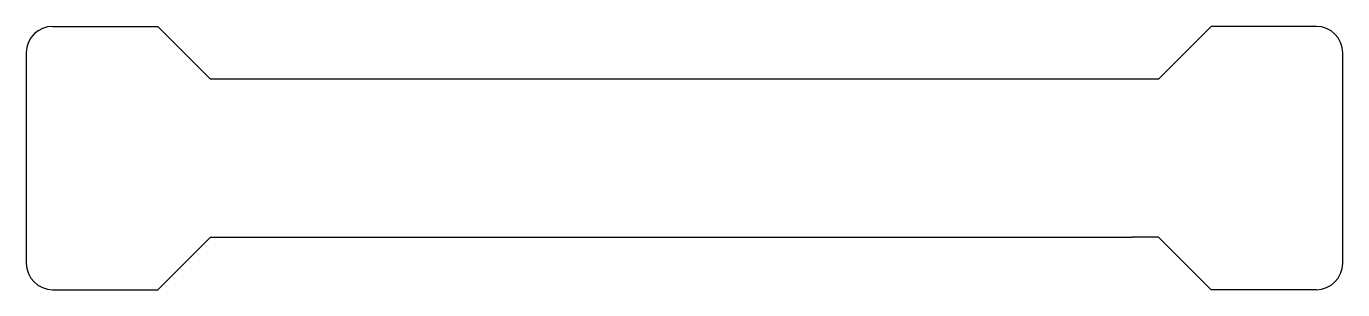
# Model space of a CAD drawing. Extents: x 0 to 50, y 0 to 10.
import ezdxf

# ---------------------------------------------------------------- set-up
doc = ezdxf.new("R2010")
doc.units = 0
doc.layers.get('0').update_dxf_attribs({"lineweight": 25, "true_color": 0xffffff})

msp = doc.modelspace()

# ---------------------------------------------------------------- linework, layer by layer
for p, q in [((1, 10), (5, 10)), ((5, 10), (7, 8)), ((45, 10), (43, 8)), ((49, 10), (45, 10)), ((0, 9.009), (0, 1)), ((50, 1), (50, 9)), ((8, 8), (7, 8)), ((42, 8), (8, 8)), ((43, 8), (42, 8)), ((5, 0), (7, 2)), ((7, 2), (7, 2)), ((7, 2), (8, 2)), ((8, 2), (42, 2)), ((43, 2), (42, 2)), ((45, 0), (43, 2)), ((1, 0), (5, 0)), ((5, 0), (5, 0)), ((49, 0), (45, 0))]:
    msp.add_line(p, q)
for centre, start, end in [((1, 9), 89.9975, 179.4682), ((49, 9), 0, 90), ((1, 1), 180, 270), ((49, 1), 270, 360)]:
    msp.add_arc(centre, 1, start, end)

doc.saveas('drawing.dxf')
